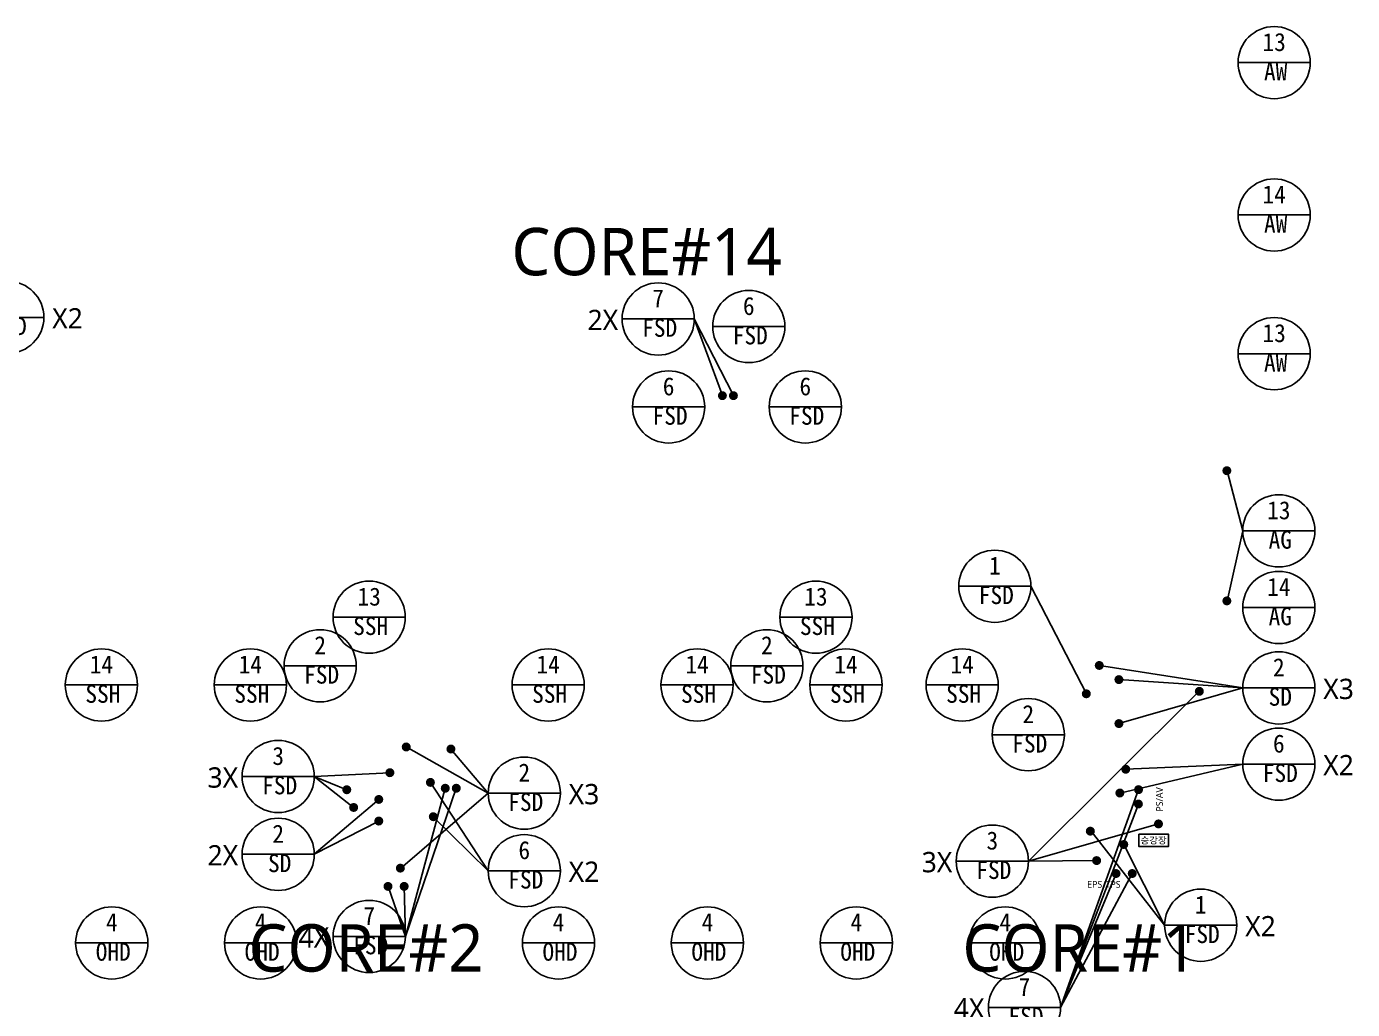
# Model space of a CAD drawing. Header units: millimetres. Extents: x 3479419 to 5579419, y 522746 to 3162891.
# Drawn here: x 3694080 to 3792026, y 2434499 to 2507110 of the extents above; entities that cross this region are included whole.
import ezdxf
from ezdxf.enums import TextEntityAlignment as Align

# ---------------------------------------------------------------- set-up
doc = ezdxf.new("R2010")
doc.units = ezdxf.units.MM
doc.layers.get('Defpoints').update_dxf_attribs({"color": 140})
for name, color, linetype, lineweight in [('A-MKXX-SYMB', 7, 'Continuous', 25), ('A-XXXX-SYMB', 7, 'Continuous', 25), ('A-XXXX-TXT2', 3, 'Continuous', 25)]:
    doc.layers.add(name, color=color, linetype=linetype, lineweight=lineweight)
doc.layers.add('AA-SYMB', color=1, linetype='Continuous')
doc.styles.add('XR-평면도$0$맑은 고딕', font='malgun.ttf')
doc.styles.add('돋움', font='')
doc.styles.add('돋음', font='')
doc.styles.add('맑은 고딕', font='malgun.ttf')
doc.styles.add('맑은고딕', font='malgun.ttf')
doc.styles.get('돋움').set_extended_font_data('DotumChe')
doc.styles.get('돋음').set_extended_font_data('Dotum')

# ---------------------------------------------------------------- blocks, each defined once
blk = doc.blocks.new('A$C425F3A2A')
at = {"layer": 'Defpoints', "style": '맑은고딕'}
for s, p in [('CORE#14', (270451, 196412)), ('CORE#2', (248418, 144972)), ('CORE#1', (301154, 144972))]:
    blk.add_text(s, height=3500, dxfattribs=at).set_placement(p, align=Align.BOTTOM_RIGHT)
blk = doc.blocks.new('WINSYMBOL-flat-1')
at = {"layer": 'AA-SYMB', "color": 3}
blk.add_line((-1440, 0), (1440, 0), dxfattribs=at)
blk.add_circle((0, 0), 1440, dxfattribs=at)
at = {"layer": 'AA-SYMB', "style": '돋음'}
blk.add_attdef('0', text='', height=720, dxfattribs=at).set_placement((0, 246), align=Align.CENTER)
at = {"layer": 'AA-SYMB', "style": '돋음', "width": 0.95}
blk.add_attdef('FSD', text='', height=720, dxfattribs=at).set_placement((59, -927), align=Align.CENTER)
blk = doc.blocks.new('글_승강장')
at = {"layer": 'A-XXXX-TXT2', "color": 0, "ltscale": 100}
blk.add_lwpolyline([(-1100, 450), (-1100, -450), (1100, -450), (1100, 450)], close=True, dxfattribs=at)
at = {"layer": 'A-XXXX-TXT2', "ltscale": 100, "style": 'XR-평면도$0$맑은 고딕'}
blk.add_text('승강장', height=500, dxfattribs=at).set_placement((0, 0), align=Align.MIDDLE_CENTER)
blk = doc.blocks.new('fsd7')
at = {"layer": 'A-MKXX-SYMB'}
h = blk.add_hatch(color=256, dxfattribs=at)
edge = h.paths.add_edge_path()
edge.add_arc((266063, 188571), 333, 0, 360, ccw=False)
h = blk.add_hatch(color=256, dxfattribs=at)
edge = h.paths.add_edge_path()
edge.add_arc((266878, 188571), 333, 0, 360, ccw=False)
h = blk.add_hatch(color=256, dxfattribs=at)
edge = h.paths.add_edge_path()
edge.add_arc((245593, 159571), 333, 0, 360)
h = blk.add_hatch(color=256, dxfattribs=at)
edge = h.paths.add_edge_path()
edge.add_arc((246408, 159571), 333, 0, 360)
h = blk.add_hatch(color=256, dxfattribs=at)
edge = h.paths.add_edge_path()
edge.add_arc((296803, 159466), 333, 0, 360)
h = blk.add_hatch(color=256, dxfattribs=at)
edge = h.paths.add_edge_path()
edge.add_arc((296793, 158406), 333, 0, 360)
h = blk.add_hatch(color=256, dxfattribs=at)
edge = h.paths.add_edge_path()
edge.add_arc((295143, 153271), 333, 0, 360)
h = blk.add_hatch(color=256, dxfattribs=at)
edge = h.paths.add_edge_path()
edge.add_arc((296338, 153271), 333, 0, 360)
h = blk.add_hatch(color=256, dxfattribs=at)
edge = h.paths.add_edge_path()
edge.add_arc((241363, 152321), 333, 0, 360)
h = blk.add_hatch(color=256, dxfattribs=at)
edge = h.paths.add_edge_path()
edge.add_arc((242558, 152321), 333, 0, 360)
at = {"layer": 'A-XXXX-SYMB'}
for points in [[(266878, 188571), (263989, 194236), (266063, 188571)], [(246408, 159571), (242644, 148621), (245593, 159571)], [(296793, 158406), (291045, 143379), (296803, 159466)], [(296338, 153271), (291045, 143379), (295143, 153271)], [(242558, 152321), (242644, 148621), (241363, 152321)]]:
    blk.add_lwpolyline(points, dxfattribs=at)
ref = blk.add_blockref('WINSYMBOL-flat-1', (213278, 194355), dxfattribs=dict(xscale=1.851851851790402, yscale=1.851851851790402, zscale=1.851851851790402))
ref.add_attrib('0', '7', dxfattribs={"layer": 'AA-SYMB', "color": 3, "height": 1333, "style": '돋움'}).set_placement((213278, 194811), align=Align.BOTTOM_CENTER)
ref.add_attrib('FSD', 'FSD', dxfattribs={"layer": 'AA-SYMB', "color": 3, "height": 1333.3, "style": '돋움'}).set_placement((213386, 192639), align=Align.BOTTOM_CENTER)
ref = blk.add_blockref('WINSYMBOL-flat-1', (261322, 194236), dxfattribs=dict(xscale=1.851851851790402, yscale=1.851851851790402, zscale=1.851851851790402))
ref.add_attrib('0', '7', dxfattribs={"layer": 'AA-SYMB', "color": 3, "height": 1333, "style": '돋움'}).set_placement((261322, 194691), align=Align.BOTTOM_CENTER)
ref.add_attrib('FSD', 'FSD', dxfattribs={"layer": 'AA-SYMB', "color": 3, "height": 1333.3, "style": '돋움'}).set_placement((261431, 192519), align=Align.BOTTOM_CENTER)
ref = blk.add_blockref('WINSYMBOL-flat-1', (239977, 148621), dxfattribs=dict(xscale=1.851851851790402, yscale=1.851851851790402, zscale=1.851851851790402))
ref.add_attrib('0', '7', dxfattribs={"layer": 'AA-SYMB', "color": 3, "height": 1333, "style": '돋움'}).set_placement((239977, 149076), align=Align.BOTTOM_CENTER)
ref.add_attrib('FSD', 'FSD', dxfattribs={"layer": 'AA-SYMB', "color": 3, "height": 1333.3, "style": '돋움'}).set_placement((240086, 146904), align=Align.BOTTOM_CENTER)
ref = blk.add_blockref('WINSYMBOL-flat-1', (288378, 143379), dxfattribs=dict(xscale=1.851851851790402, yscale=1.851851851790402, zscale=1.851851851790402))
ref.add_attrib('0', '7', dxfattribs={"layer": 'AA-SYMB', "color": 3, "height": 1333, "style": '돋움'}).set_placement((288378, 143835), align=Align.BOTTOM_CENTER)
ref.add_attrib('FSD', 'FSD', dxfattribs={"layer": 'AA-SYMB', "color": 3, "height": 1333.3, "style": '돋움'}).set_placement((288487, 141662), align=Align.BOTTOM_CENTER)
at = {"layer": 'A-XXXX-TXT2', "style": '맑은고딕'}
for s, p in [('X2', (217689, 193533)), ('2X', (257234, 193413)), ('4X', (235889, 147798)), ('4X', (284290, 142556))]:
    blk.add_text(s, height=1500, dxfattribs=at).set_placement(p, align=Align.CENTER)

msp = doc.modelspace()

# ---------------------------------------------------------------- hatches: boundary and pattern name
at = {"layer": 'A-MKXX-SYMB'}
h = msp.add_hatch(color=256, dxfattribs=at)
edge = h.paths.add_edge_path()
edge.add_arc((3782747.2, 2474298.2), 333.3, 0, 360)
h = msp.add_hatch(color=256, dxfattribs=at)
edge = h.paths.add_edge_path()
edge.add_arc((3782747.2, 2464681.2), 333.3, 0, 360)
h = msp.add_hatch(color=256, dxfattribs=at)
edge = h.paths.add_edge_path()
edge.add_arc((3773321.1, 2459911.9), 333.3, 0, 360)
h = msp.add_hatch(color=256, dxfattribs=at)
edge = h.paths.add_edge_path()
edge.add_arc((3774772.9, 2458865.2), 333.3, 0, 360)
h = msp.add_hatch(color=256, dxfattribs=at)
edge = h.paths.add_edge_path()
edge.add_arc((3772365.3, 2457819.7), 333.3, 0, 360)
h = msp.add_hatch(color=256, dxfattribs=at)
edge = h.paths.add_edge_path()
edge.add_arc((3780711.8, 2458001.2), 333.3, 0, 360)
h = msp.add_hatch(color=256, dxfattribs=at)
edge = h.paths.add_edge_path()
edge.add_arc((3774772.9, 2455617.3), 333.3, 0, 360)
h = msp.add_hatch(color=256, dxfattribs=at)
edge = h.paths.add_edge_path()
edge.add_arc((3722129.3, 2453888.8), 333.3, 0, 360)
h = msp.add_hatch(color=256, dxfattribs=at)
edge = h.paths.add_edge_path()
edge.add_arc((3725431.1, 2453738.8), 333.3, 0, 360)
h = msp.add_hatch(color=256, dxfattribs=at)
edge = h.paths.add_edge_path()
edge.add_arc((3775279.3, 2452243.7), 333.3, 0, 360)
h = msp.add_hatch(color=256, dxfattribs=at)
edge = h.paths.add_edge_path()
edge.add_arc((3720921.8, 2451991.2), 333.3, 0, 360)
h = msp.add_hatch(color=256, dxfattribs=at)
edge = h.paths.add_edge_path()
edge.add_arc((3723914.3, 2451273.8), 333.3, 0, 360)
h = msp.add_hatch(color=256, dxfattribs=at)
edge = h.paths.add_edge_path()
edge.add_arc((3717736.8, 2450731.2), 333.3, 0, 360)
h = msp.add_hatch(color=256, dxfattribs=at)
edge = h.paths.add_edge_path()
edge.add_arc((3774844.3, 2450488.8), 333.3, 0, 360)
h = msp.add_hatch(color=256, dxfattribs=at)
edge = h.paths.add_edge_path()
edge.add_arc((3718244.9, 2449422), 333.3, 0, 360)
h = msp.add_hatch(color=256, dxfattribs=at)
edge = h.paths.add_edge_path()
edge.add_arc((3720100.8, 2450015.2), 333.3, 0, 360)
h = msp.add_hatch(color=256, dxfattribs=at)
edge = h.paths.add_edge_path()
edge.add_arc((3720100.8, 2448417.3), 333.3, 0, 360)
h = msp.add_hatch(color=256, dxfattribs=at)
edge = h.paths.add_edge_path()
edge.add_arc((3724129.3, 2448738.8), 333.3, 0, 360)
h = msp.add_hatch(color=256, dxfattribs=at)
edge = h.paths.add_edge_path()
edge.add_arc((3772661.8, 2447671.2), 333.3, 0, 360)
h = msp.add_hatch(color=256, dxfattribs=at)
edge = h.paths.add_edge_path()
edge.add_arc((3777696.4, 2448206.8), 333.3, 0, 360)
h = msp.add_hatch(color=256, dxfattribs=at)
edge = h.paths.add_edge_path()
edge.add_arc((3775130.1, 2446684.4), 333.3, 0, 360)
h = msp.add_hatch(color=256, dxfattribs=at)
edge = h.paths.add_edge_path()
edge.add_arc((3773128.1, 2445497), 333.3, 0, 360)
h = msp.add_hatch(color=256, dxfattribs=at)
edge = h.paths.add_edge_path()
edge.add_arc((3721694.3, 2444938.8), 333.3, 0, 360)

# ---------------------------------------------------------------- linework, layer by layer
at = {"layer": 'A-XXXX-SYMB'}
for p, q in [((3783918.6, 2469854.2), (3782761.8, 2474288.6)), ((3783918.6, 2469854.2), (3782761.8, 2464671.6)), ((3768274, 2465761.8), (3772379.9, 2457810.1)), ((3783918.6, 2458253.7), (3773335.8, 2459902.3)), ((3777696.4, 2448206.8), (3768089.6, 2445457.1)), ((3772729.2, 2447671.2), (3778151.4, 2440721.2)), ((3775130.1, 2446684.4), (3778151.4, 2440721.2))]:
    msp.add_line(p, q, dxfattribs=at)
for points in [[(3774772.9, 2458865.2), (3783918.6, 2458253.7), (3774772.9, 2455617.3)], [(3780711.8, 2458001.2), (3768089.6, 2445457.1), (3773128.1, 2445497)], [(3725431.1, 2453738.8), (3728181.6, 2450480.2), (3721711.8, 2444921.7)], [(3728181.6, 2450480.2), (3722129.3, 2453888.8)], [(3775279.3, 2452243.7), (3783918.6, 2452620.9), (3774844.3, 2450488.8)], [(3720921.8, 2451991.2), (3715338.4, 2451707.7), (3718244.9, 2449422)], [(3715338.4, 2451707.7), (3717736.8, 2450731.2)], [(3724129.3, 2448738.8), (3728181.6, 2444748), (3723914.3, 2451273.8)], [(3720100.8, 2450015.2), (3715338.4, 2445960.2), (3720100.8, 2448417.3)]]:
    msp.add_lwpolyline(points, dxfattribs=at)

# ---------------------------------------------------------------- block references
for name, p in [('fsd7', (3479418.8, 2291270.6)), ('글_승강장', (3777336.8, 2446991.2))]:
    msp.add_blockref(name, p)
ref = msp.add_blockref('WINSYMBOL-flat-1', (3786242.6, 2504443.4), dxfattribs=dict(xscale=1.851851851790402, yscale=1.851851851790402, zscale=1.851851851790402))
ref.add_attrib('0', '13', dxfattribs={"layer": 'AA-SYMB', "color": 3, "height": 1333.33, "style": '돋움'}).set_placement((3786242.6, 2504899), align=Align.BOTTOM_CENTER)
ref.add_attrib('FSD', 'AW', dxfattribs={"layer": 'AA-SYMB', "color": 3, "height": 1333.33, "style": '돋움'}).set_placement((3786351, 2502726.6), align=Align.BOTTOM_CENTER)
ref = msp.add_blockref('WINSYMBOL-flat-1', (3786242.6, 2493187.5), dxfattribs=dict(xscale=1.851851851790402, yscale=1.851851851790402, zscale=1.851851851790402))
ref.add_attrib('0', '14', dxfattribs={"layer": 'AA-SYMB', "color": 3, "height": 1333.33, "style": '돋움'}).set_placement((3786242.6, 2493643.2), align=Align.BOTTOM_CENTER)
ref.add_attrib('FSD', 'AW', dxfattribs={"layer": 'AA-SYMB', "color": 3, "height": 1333.33, "style": '돋움'}).set_placement((3786351, 2491470.8), align=Align.BOTTOM_CENTER)
ref = msp.add_blockref('WINSYMBOL-flat-1', (3747431.6, 2484946.1), dxfattribs=dict(xscale=1.851851851790402, yscale=1.851851851790402, zscale=1.851851851790402))
ref.add_attrib('0', '6', dxfattribs={"layer": 'AA-SYMB', "color": 3, "height": 1333.3, "style": '돋움'}).set_placement((3747431.6, 2485401.7), align=Align.BOTTOM_CENTER)
ref.add_attrib('FSD', 'FSD', dxfattribs={"layer": 'AA-SYMB', "color": 3, "height": 1333.33, "style": '돋움'}).set_placement((3747540.1, 2483229.3), align=Align.BOTTOM_CENTER)
ref = msp.add_blockref('WINSYMBOL-flat-1', (3786242.6, 2482942.9), dxfattribs=dict(xscale=1.851851851790402, yscale=1.851851851790402, zscale=1.851851851790402))
ref.add_attrib('0', '13', dxfattribs={"layer": 'AA-SYMB', "color": 3, "height": 1333.33, "style": '돋움'}).set_placement((3786242.6, 2483398.5), align=Align.BOTTOM_CENTER)
ref.add_attrib('FSD', 'AW', dxfattribs={"layer": 'AA-SYMB', "color": 3, "height": 1333.33, "style": '돋움'}).set_placement((3786351, 2481226.1), align=Align.BOTTOM_CENTER)
ref = msp.add_blockref('WINSYMBOL-flat-1', (3741510.3, 2479009.3), dxfattribs=dict(xscale=1.851851851790402, yscale=1.851851851790402, zscale=1.851851851790402))
ref.add_attrib('0', '6', dxfattribs={"layer": 'AA-SYMB', "color": 3, "height": 1333.3, "style": '돋움'}).set_placement((3741510.3, 2479464.9), align=Align.BOTTOM_CENTER)
ref.add_attrib('FSD', 'FSD', dxfattribs={"layer": 'AA-SYMB', "color": 3, "height": 1333.33, "style": '돋움'}).set_placement((3741618.8, 2477292.5), align=Align.BOTTOM_CENTER)
ref = msp.add_blockref('WINSYMBOL-flat-1', (3751607, 2479009.3), dxfattribs=dict(xscale=1.851851851790402, yscale=1.851851851790402, zscale=1.851851851790402))
ref.add_attrib('0', '6', dxfattribs={"layer": 'AA-SYMB', "color": 3, "height": 1333.3, "style": '돋움'}).set_placement((3751607, 2479464.9), align=Align.BOTTOM_CENTER)
ref.add_attrib('FSD', 'FSD', dxfattribs={"layer": 'AA-SYMB', "color": 3, "height": 1333.33, "style": '돋움'}).set_placement((3751715.4, 2477292.5), align=Align.BOTTOM_CENTER)
ref = msp.add_blockref('WINSYMBOL-flat-1', (3786585.2, 2469854.2), dxfattribs=dict(xscale=1.851851851790402, yscale=1.851851851790402, zscale=1.851851851790402))
ref.add_attrib('0', '13', dxfattribs={"layer": 'AA-SYMB', "color": 3, "height": 1333.33, "style": '돋움'}).set_placement((3786585.2, 2470309.9), align=Align.BOTTOM_CENTER)
ref.add_attrib('FSD', 'AG', dxfattribs={"layer": 'AA-SYMB', "color": 3, "height": 1333.33, "style": '돋움'}).set_placement((3786693.7, 2468137.5), align=Align.BOTTOM_CENTER)
ref = msp.add_blockref('WINSYMBOL-flat-1', (3765607.3, 2465761.8), dxfattribs=dict(xscale=1.851851851790402, yscale=1.851851851790402, zscale=1.851851851790402))
ref.add_attrib('0', '1', dxfattribs={"layer": 'AA-SYMB', "color": 3, "height": 1333.3, "style": '돋움'}).set_placement((3765607.3, 2466217.5), align=Align.BOTTOM_CENTER)
ref.add_attrib('FSD', 'FSD', dxfattribs={"layer": 'AA-SYMB', "color": 3, "height": 1333.33, "style": '돋움'}).set_placement((3765715.8, 2464045.1), align=Align.BOTTOM_CENTER)
ref = msp.add_blockref('WINSYMBOL-flat-1', (3786585.2, 2464197.1), dxfattribs=dict(xscale=1.851851851790402, yscale=1.851851851790402, zscale=1.851851851790402))
ref.add_attrib('0', '14', dxfattribs={"layer": 'AA-SYMB', "color": 3, "height": 1333.33, "style": '돋움'}).set_placement((3786585.2, 2464652.7), align=Align.BOTTOM_CENTER)
ref.add_attrib('FSD', 'AG', dxfattribs={"layer": 'AA-SYMB', "color": 3, "height": 1333.33, "style": '돋움'}).set_placement((3786693.7, 2462480.3), align=Align.BOTTOM_CENTER)
ref = msp.add_blockref('WINSYMBOL-flat-1', (3719392.5, 2463477.7), dxfattribs=dict(xscale=1.851851851790402, yscale=1.851851851790402, zscale=1.851851851790402))
ref.add_attrib('0', '13', dxfattribs={"layer": 'AA-SYMB', "color": 3, "height": 1333.33, "style": '돋움'}).set_placement((3719392.5, 2463933.3), align=Align.BOTTOM_CENTER)
ref.add_attrib('FSD', 'SSH', dxfattribs={"layer": 'AA-SYMB', "color": 3, "height": 1333.33, "style": '돋움'}).set_placement((3719500.9, 2461760.9), align=Align.BOTTOM_CENTER)
ref = msp.add_blockref('WINSYMBOL-flat-1', (3752392.5, 2463477.7), dxfattribs=dict(xscale=1.851851851790402, yscale=1.851851851790402, zscale=1.851851851790402))
ref.add_attrib('0', '13', dxfattribs={"layer": 'AA-SYMB', "color": 3, "height": 1333.33, "style": '돋움'}).set_placement((3752392.5, 2463933.3), align=Align.BOTTOM_CENTER)
ref.add_attrib('FSD', 'SSH', dxfattribs={"layer": 'AA-SYMB', "color": 3, "height": 1333.33, "style": '돋움'}).set_placement((3752500.9, 2461760.9), align=Align.BOTTOM_CENTER)
ref = msp.add_blockref('WINSYMBOL-flat-1', (3715769.9, 2459885.9), dxfattribs=dict(xscale=1.851851851790402, yscale=1.851851851790402, zscale=1.851851851790402))
ref.add_attrib('0', '2', dxfattribs={"layer": 'AA-SYMB', "color": 3, "height": 1333.3, "style": '돋움'}).set_placement((3715769.9, 2460341.5), align=Align.BOTTOM_CENTER)
ref.add_attrib('FSD', 'FSD', dxfattribs={"layer": 'AA-SYMB', "color": 3, "height": 1333.33, "style": '돋움'}).set_placement((3715878.3, 2458169.1), align=Align.BOTTOM_CENTER)
ref = msp.add_blockref('WINSYMBOL-flat-1', (3748769.9, 2459885.9), dxfattribs=dict(xscale=1.851851851790402, yscale=1.851851851790402, zscale=1.851851851790402))
ref.add_attrib('0', '2', dxfattribs={"layer": 'AA-SYMB', "color": 3, "height": 1333.3, "style": '돋움'}).set_placement((3748769.9, 2460341.5), align=Align.BOTTOM_CENTER)
ref.add_attrib('FSD', 'FSD', dxfattribs={"layer": 'AA-SYMB', "color": 3, "height": 1333.33, "style": '돋움'}).set_placement((3748878.3, 2458169.1), align=Align.BOTTOM_CENTER)
ref = msp.add_blockref('WINSYMBOL-flat-1', (3699611.8, 2458468.7), dxfattribs=dict(xscale=1.851851851790402, yscale=1.851851851790402, zscale=1.851851851790402))
ref.add_attrib('0', '14', dxfattribs={"layer": 'AA-SYMB', "color": 3, "height": 1333.33, "style": '돋움'}).set_placement((3699611.8, 2458924.3), align=Align.BOTTOM_CENTER)
ref.add_attrib('FSD', 'SSH', dxfattribs={"layer": 'AA-SYMB', "color": 3, "height": 1333.33, "style": '돋움'}).set_placement((3699720.3, 2456751.9), align=Align.BOTTOM_CENTER)
ref = msp.add_blockref('WINSYMBOL-flat-1', (3710611.8, 2458468.7), dxfattribs=dict(xscale=1.851851851790402, yscale=1.851851851790402, zscale=1.851851851790402))
ref.add_attrib('0', '14', dxfattribs={"layer": 'AA-SYMB', "color": 3, "height": 1333.33, "style": '돋움'}).set_placement((3710611.8, 2458924.3), align=Align.BOTTOM_CENTER)
ref.add_attrib('FSD', 'SSH', dxfattribs={"layer": 'AA-SYMB', "color": 3, "height": 1333.33, "style": '돋움'}).set_placement((3710720.3, 2456751.9), align=Align.BOTTOM_CENTER)
ref = msp.add_blockref('WINSYMBOL-flat-1', (3732611.8, 2458468.7), dxfattribs=dict(xscale=1.851851851790402, yscale=1.851851851790402, zscale=1.851851851790402))
ref.add_attrib('0', '14', dxfattribs={"layer": 'AA-SYMB', "color": 3, "height": 1333.33, "style": '돋움'}).set_placement((3732611.8, 2458924.3), align=Align.BOTTOM_CENTER)
ref.add_attrib('FSD', 'SSH', dxfattribs={"layer": 'AA-SYMB', "color": 3, "height": 1333.33, "style": '돋움'}).set_placement((3732720.3, 2456751.9), align=Align.BOTTOM_CENTER)
ref = msp.add_blockref('WINSYMBOL-flat-1', (3743611.8, 2458468.7), dxfattribs=dict(xscale=1.851851851790402, yscale=1.851851851790402, zscale=1.851851851790402))
ref.add_attrib('0', '14', dxfattribs={"layer": 'AA-SYMB', "color": 3, "height": 1333.33, "style": '돋움'}).set_placement((3743611.8, 2458924.3), align=Align.BOTTOM_CENTER)
ref.add_attrib('FSD', 'SSH', dxfattribs={"layer": 'AA-SYMB', "color": 3, "height": 1333.33, "style": '돋움'}).set_placement((3743720.3, 2456751.9), align=Align.BOTTOM_CENTER)
ref = msp.add_blockref('WINSYMBOL-flat-1', (3754611.8, 2458468.7), dxfattribs=dict(xscale=1.851851851790402, yscale=1.851851851790402, zscale=1.851851851790402))
ref.add_attrib('0', '14', dxfattribs={"layer": 'AA-SYMB', "color": 3, "height": 1333.33, "style": '돋움'}).set_placement((3754611.8, 2458924.3), align=Align.BOTTOM_CENTER)
ref.add_attrib('FSD', 'SSH', dxfattribs={"layer": 'AA-SYMB', "color": 3, "height": 1333.33, "style": '돋움'}).set_placement((3754720.3, 2456751.9), align=Align.BOTTOM_CENTER)
ref = msp.add_blockref('WINSYMBOL-flat-1', (3763193.5, 2458468.7), dxfattribs=dict(xscale=1.851851851790402, yscale=1.851851851790402, zscale=1.851851851790402))
ref.add_attrib('0', '14', dxfattribs={"layer": 'AA-SYMB', "color": 3, "height": 1333.33, "style": '돋움'}).set_placement((3763193.5, 2458924.3), align=Align.BOTTOM_CENTER)
ref.add_attrib('FSD', 'SSH', dxfattribs={"layer": 'AA-SYMB', "color": 3, "height": 1333.33, "style": '돋움'}).set_placement((3763301.9, 2456751.9), align=Align.BOTTOM_CENTER)
ref = msp.add_blockref('WINSYMBOL-flat-1', (3786585.2, 2458253.7), dxfattribs=dict(xscale=1.851851851790402, yscale=1.851851851790402, zscale=1.851851851790402))
ref.add_attrib('0', '2', dxfattribs={"layer": 'AA-SYMB', "color": 3, "height": 1333.3, "style": '돋움'}).set_placement((3786585.2, 2458709.3), align=Align.BOTTOM_CENTER)
ref.add_attrib('FSD', 'SD', dxfattribs={"layer": 'AA-SYMB', "color": 3, "height": 1333.33, "style": '돋움'}).set_placement((3786693.7, 2456536.9), align=Align.BOTTOM_CENTER)
ref = msp.add_blockref('WINSYMBOL-flat-1', (3768079.2, 2454797.6), dxfattribs=dict(xscale=1.851851851790402, yscale=1.851851851790402, zscale=1.851851851790402))
ref.add_attrib('0', '2', dxfattribs={"layer": 'AA-SYMB', "color": 3, "height": 1333.3, "style": '돋움'}).set_placement((3768079.2, 2455253.2), align=Align.BOTTOM_CENTER)
ref.add_attrib('FSD', 'FSD', dxfattribs={"layer": 'AA-SYMB', "color": 3, "height": 1333.33, "style": '돋움'}).set_placement((3768187.6, 2453080.8), align=Align.BOTTOM_CENTER)
ref = msp.add_blockref('WINSYMBOL-flat-1', (3786585.2, 2452620.9), dxfattribs=dict(xscale=1.851851851790402, yscale=1.851851851790402, zscale=1.851851851790402))
ref.add_attrib('0', '6', dxfattribs={"layer": 'AA-SYMB', "color": 3, "height": 1333.3, "style": '돋움'}).set_placement((3786585.2, 2453076.5), align=Align.BOTTOM_CENTER)
ref.add_attrib('FSD', 'FSD', dxfattribs={"layer": 'AA-SYMB', "color": 3, "height": 1333.33, "style": '돋움'}).set_placement((3786693.7, 2450904.1), align=Align.BOTTOM_CENTER)
ref = msp.add_blockref('WINSYMBOL-flat-1', (3712671.7, 2451707.7), dxfattribs=dict(xscale=1.851851851790402, yscale=1.851851851790402, zscale=1.851851851790402))
ref.add_attrib('0', '3', dxfattribs={"layer": 'AA-SYMB', "color": 3, "height": 1333.3, "style": '돋움'}).set_placement((3712671.7, 2452163.4), align=Align.BOTTOM_CENTER)
ref.add_attrib('FSD', 'FSD', dxfattribs={"layer": 'AA-SYMB', "color": 3, "height": 1333.33, "style": '돋움'}).set_placement((3712780.2, 2449991), align=Align.BOTTOM_CENTER)
ref = msp.add_blockref('WINSYMBOL-flat-1', (3730848.3, 2450480.2), dxfattribs=dict(xscale=1.851851851790402, yscale=1.851851851790402, zscale=1.851851851790402))
ref.add_attrib('0', '2', dxfattribs={"layer": 'AA-SYMB', "color": 3, "height": 1333.3, "style": '돋움'}).set_placement((3730848.3, 2450935.8), align=Align.BOTTOM_CENTER)
ref.add_attrib('FSD', 'FSD', dxfattribs={"layer": 'AA-SYMB', "color": 3, "height": 1333.33, "style": '돋움'}).set_placement((3730956.7, 2448763.4), align=Align.BOTTOM_CENTER)
ref = msp.add_blockref('WINSYMBOL-flat-1', (3712671.7, 2445960.2), dxfattribs=dict(xscale=1.851851851790402, yscale=1.851851851790402, zscale=1.851851851790402))
ref.add_attrib('0', '2', dxfattribs={"layer": 'AA-SYMB', "color": 3, "height": 1333.3, "style": '돋움'}).set_placement((3712671.7, 2446415.8), align=Align.BOTTOM_CENTER)
ref.add_attrib('FSD', 'SD', dxfattribs={"layer": 'AA-SYMB', "color": 3, "height": 1333.33, "style": '돋움'}).set_placement((3712780.2, 2444243.4), align=Align.BOTTOM_CENTER)
ref = msp.add_blockref('WINSYMBOL-flat-1', (3765422.9, 2445457.1), dxfattribs=dict(xscale=1.851851851790402, yscale=1.851851851790402, zscale=1.851851851790402))
ref.add_attrib('0', '3', dxfattribs={"layer": 'AA-SYMB', "color": 3, "height": 1333.3, "style": '돋움'}).set_placement((3765422.9, 2445912.7), align=Align.BOTTOM_CENTER)
ref.add_attrib('FSD', 'FSD', dxfattribs={"layer": 'AA-SYMB', "color": 3, "height": 1333.33, "style": '돋움'}).set_placement((3765531.3, 2443740.3), align=Align.BOTTOM_CENTER)
ref = msp.add_blockref('WINSYMBOL-flat-1', (3730848.3, 2444748), dxfattribs=dict(xscale=1.851851851790402, yscale=1.851851851790402, zscale=1.851851851790402))
ref.add_attrib('0', '6', dxfattribs={"layer": 'AA-SYMB', "color": 3, "height": 1333.3, "style": '돋움'}).set_placement((3730848.3, 2445203.6), align=Align.BOTTOM_CENTER)
ref.add_attrib('FSD', 'FSD', dxfattribs={"layer": 'AA-SYMB', "color": 3, "height": 1333.33, "style": '돋움'}).set_placement((3730956.7, 2443031.2), align=Align.BOTTOM_CENTER)
ref = msp.add_blockref('WINSYMBOL-flat-1', (3780818.1, 2440721.2), dxfattribs=dict(xscale=1.851851851790402, yscale=1.851851851790402, zscale=1.851851851790402))
ref.add_attrib('0', '1', dxfattribs={"layer": 'AA-SYMB', "color": 3, "height": 1333.3, "style": '돋움'}).set_placement((3780818.1, 2441176.8), align=Align.BOTTOM_CENTER)
ref.add_attrib('FSD', 'FSD', dxfattribs={"layer": 'AA-SYMB', "color": 3, "height": 1333.33, "style": '돋움'}).set_placement((3780926.5, 2439004.4), align=Align.BOTTOM_CENTER)
ref = msp.add_blockref('WINSYMBOL-flat-1', (3700376, 2439413.8), dxfattribs=dict(xscale=1.851851851790402, yscale=1.851851851790402, zscale=1.851851851790402))
ref.add_attrib('0', '4', dxfattribs={"layer": 'AA-SYMB', "color": 3, "height": 1333.3, "style": '돋움'}).set_placement((3700376, 2439869.4), align=Align.BOTTOM_CENTER)
ref.add_attrib('FSD', 'OHD', dxfattribs={"layer": 'AA-SYMB', "color": 3, "height": 1333.33, "style": '돋움'}).set_placement((3700484.4, 2437697), align=Align.BOTTOM_CENTER)
ref = msp.add_blockref('WINSYMBOL-flat-1', (3711376, 2439413.8), dxfattribs=dict(xscale=1.851851851790402, yscale=1.851851851790402, zscale=1.851851851790402))
ref.add_attrib('0', '4', dxfattribs={"layer": 'AA-SYMB', "color": 3, "height": 1333.3, "style": '돋움'}).set_placement((3711376, 2439869.4), align=Align.BOTTOM_CENTER)
ref.add_attrib('FSD', 'OHD', dxfattribs={"layer": 'AA-SYMB', "color": 3, "height": 1333.33, "style": '돋움'}).set_placement((3711484.4, 2437697), align=Align.BOTTOM_CENTER)
ref = msp.add_blockref('WINSYMBOL-flat-1', (3733376, 2439413.8), dxfattribs=dict(xscale=1.851851851790402, yscale=1.851851851790402, zscale=1.851851851790402))
ref.add_attrib('0', '4', dxfattribs={"layer": 'AA-SYMB', "color": 3, "height": 1333.3, "style": '돋움'}).set_placement((3733376, 2439869.4), align=Align.BOTTOM_CENTER)
ref.add_attrib('FSD', 'OHD', dxfattribs={"layer": 'AA-SYMB', "color": 3, "height": 1333.33, "style": '돋움'}).set_placement((3733484.4, 2437697), align=Align.BOTTOM_CENTER)
ref = msp.add_blockref('WINSYMBOL-flat-1', (3744376, 2439413.8), dxfattribs=dict(xscale=1.851851851790402, yscale=1.851851851790402, zscale=1.851851851790402))
ref.add_attrib('0', '4', dxfattribs={"layer": 'AA-SYMB', "color": 3, "height": 1333.3, "style": '돋움'}).set_placement((3744376, 2439869.4), align=Align.BOTTOM_CENTER)
ref.add_attrib('FSD', 'OHD', dxfattribs={"layer": 'AA-SYMB', "color": 3, "height": 1333.33, "style": '돋움'}).set_placement((3744484.4, 2437697), align=Align.BOTTOM_CENTER)
ref = msp.add_blockref('WINSYMBOL-flat-1', (3755376, 2439413.8), dxfattribs=dict(xscale=1.851851851790402, yscale=1.851851851790402, zscale=1.851851851790402))
ref.add_attrib('0', '4', dxfattribs={"layer": 'AA-SYMB', "color": 3, "height": 1333.3, "style": '돋움'}).set_placement((3755376, 2439869.4), align=Align.BOTTOM_CENTER)
ref.add_attrib('FSD', 'OHD', dxfattribs={"layer": 'AA-SYMB', "color": 3, "height": 1333.33, "style": '돋움'}).set_placement((3755484.4, 2437697), align=Align.BOTTOM_CENTER)
ref = msp.add_blockref('WINSYMBOL-flat-1', (3766376, 2439413.8), dxfattribs=dict(xscale=1.851851851790402, yscale=1.851851851790402, zscale=1.851851851790402))
ref.add_attrib('0', '4', dxfattribs={"layer": 'AA-SYMB', "color": 3, "height": 1333.3, "style": '돋움'}).set_placement((3766376, 2439869.4), align=Align.BOTTOM_CENTER)
ref.add_attrib('FSD', 'OHD', dxfattribs={"layer": 'AA-SYMB', "color": 3, "height": 1333.33, "style": '돋움'}).set_placement((3766484.4, 2437697), align=Align.BOTTOM_CENTER)
msp.add_blockref('A$C425F3A2A', (3479418.8, 2291270.6), dxfattribs=at)

# ---------------------------------------------------------------- texts
at = {"layer": 'A-XXXX-TXT2', "style": '맑은고딕'}
for s, p in [('X3', (3790996.4, 2457431)), ('X2', (3790996.4, 2451798.1)), ('3X', (3708583.2, 2450885)), ('X3', (3735259.5, 2449657.4)), ('2X', (3708583.2, 2445137.4)), ('3X', (3761334.4, 2444634.3)), ('X2', (3735259.5, 2443925.2)), ('X2', (3785229.3, 2439898.5))]:
    msp.add_text(s, height=1500, dxfattribs=at).set_placement(p, align=Align.CENTER)
at = {"layer": 'A-XXXX-TXT2', "ltscale": 100, "style": '맑은 고딕'}
msp.add_text('PS/AV', height=500, rotation=90, dxfattribs=at).set_placement((3777770.2, 2450016.2), align=Align.MIDDLE_CENTER)
msp.add_text('EPS/TPS', height=500, dxfattribs=at).set_placement((3773661.8, 2443743.3), align=Align.MIDDLE_CENTER)

doc.saveas('drawing.dxf')
